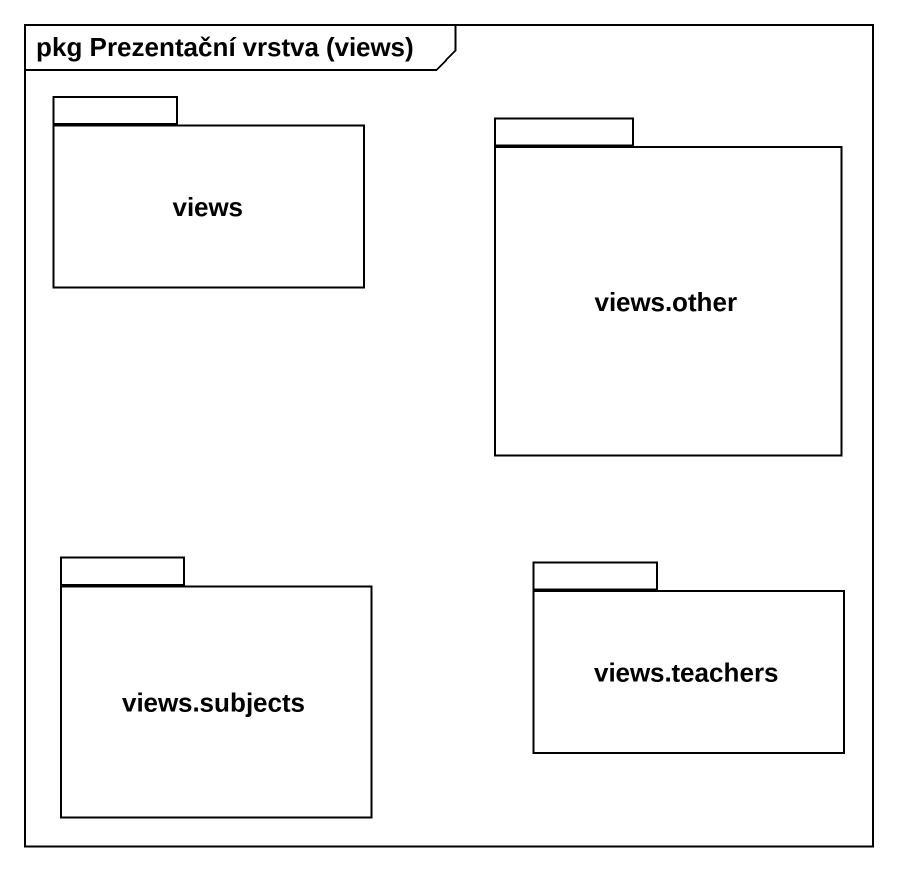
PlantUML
@startuml
mainframe pkg Prezentační vrstva (views)
package views {
}
package "views.other" as views_other {
}
package "views.subjects" as views_subjects {
}
package "views.teachers" as views_teachers {
}
@enduml
